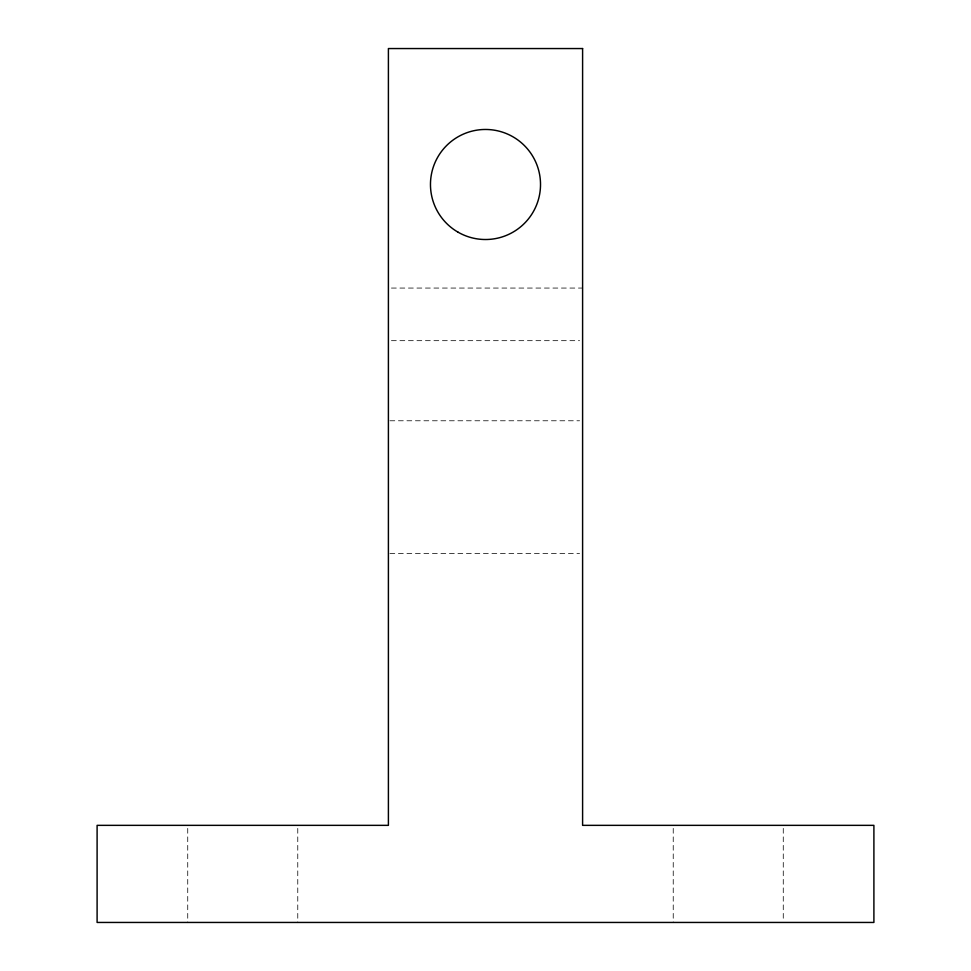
<?xml version="1.0" encoding="UTF-8"?>
<svg xmlns="http://www.w3.org/2000/svg" width="971" height="971" viewBox="0 0 971 971"><rect width="100%" height="100%" fill="white"/><g stroke="black" fill="none" stroke-linecap="round" stroke-linejoin="round"><path stroke-width="0.73" stroke-dasharray="4.86 3.64" d="M391.434 288.059L582.6 288.059M391.434 340.675L579.566 340.675M389.917 420.771L579.566 420.771M389.917 553.47L579.566 553.47M783.269 828.384L783.269 920.933M673.231 828.384L673.231 922.45M297.769 828.384L297.769 922.45M187.731 828.384L187.731 922.45"/><path stroke-width="1.46" d="M582.6 48.55L388.4 48.55L388.4 825.35L97.1 825.35L97.1 922.45L873.9 922.45L873.9 825.35L582.6 825.35L582.6 48.55M457.984 232.142A55.019 55.019 0 0 0 540.519 184.49A55.019 55.019 0 0 0 457.984 136.838A55.019 55.019 0 0 0 457.984 232.142"/></g></svg>
